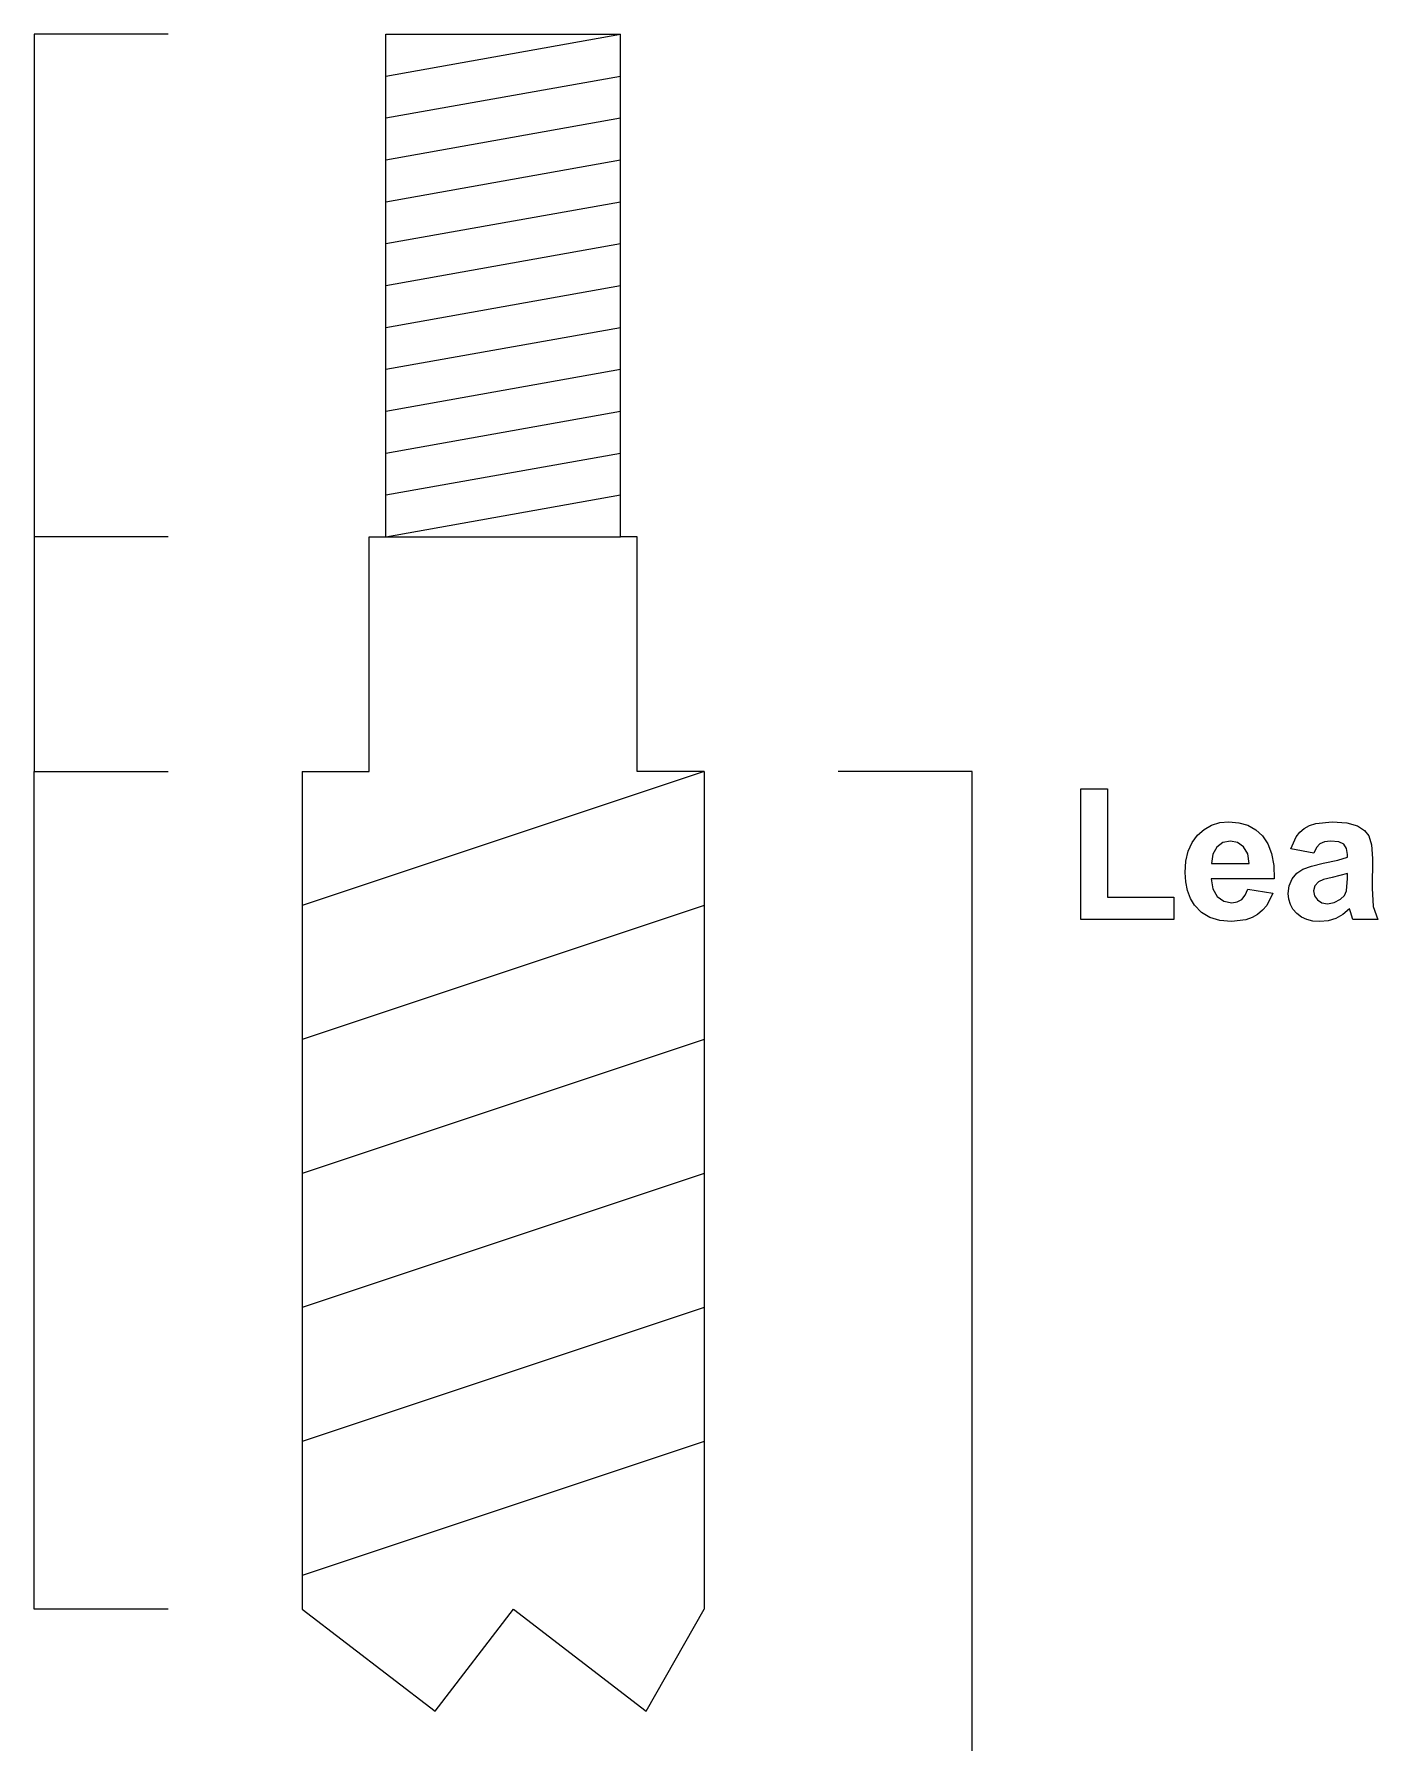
# Model space of a CAD drawing. Header units: metres. Extents: x -79 to 184, y 27 to 122.
# Drawn here: x 11 to 51.1, y 71 to 122 of the extents above; entities that cross this region are included whole.
import ezdxf

# ---------------------------------------------------------------- set-up
doc = ezdxf.new("R2010")
doc.units = ezdxf.units.M

msp = doc.modelspace()

# ---------------------------------------------------------------- linework, layer by layer
at = {"layer": 'Layer0'}
for p, q in [((15, 122), (11, 122)), ((11, 122), (11, 107)), ((21.5, 122), (28.5, 122)), ((21.5, 120.75), (28.5, 122)), ((21.5, 120.75), (21.5, 122)), ((28.5, 120.75), (28.5, 122)), ((21.5, 119.5), (28.5, 120.75)), ((21.5, 119.5), (21.5, 120.75)), ((28.5, 119.5), (28.5, 120.75)), ((21.5, 118.25), (28.5, 119.5)), ((21.5, 118.25), (21.5, 119.5)), ((28.5, 118.25), (28.5, 119.5)), ((21.5, 117), (21.5, 118.25)), ((21.5, 117), (28.5, 118.25)), ((28.5, 117), (28.5, 118.25)), ((21.5, 115.75), (28.5, 117)), ((21.5, 115.75), (21.5, 117)), ((28.5, 115.75), (28.5, 117)), ((21.5, 114.5), (28.5, 115.75)), ((21.5, 114.5), (21.5, 115.75)), ((28.5, 114.5), (28.5, 115.75)), ((21.5, 113.25), (21.5, 114.5)), ((21.5, 113.25), (28.5, 114.5)), ((28.5, 113.25), (28.5, 114.5)), ((21.5, 112), (28.5, 113.25)), ((21.5, 112), (21.5, 113.25)), ((28.5, 112), (28.5, 113.25)), ((21.5, 110.75), (21.5, 112)), ((21.5, 110.75), (28.5, 112)), ((28.5, 110.75), (28.5, 112)), ((21.5, 109.5), (21.5, 110.75)), ((21.5, 109.5), (28.5, 110.75)), ((28.5, 109.5), (28.5, 110.75)), ((21.5, 108.25), (28.5, 109.5)), ((21.5, 108.25), (21.5, 109.5)), ((28.5, 108.25), (28.5, 109.5)), ((21.5, 107), (21.5, 108.25)), ((21.5, 107), (28.5, 108.25)), ((28.5, 107), (28.5, 108.25)), ((15, 107), (11, 107)), ((11, 107), (11, 100)), ((21, 100), (21, 107)), ((21, 107), (21.5, 107)), ((21.5, 107), (28.5, 107)), ((29, 107), (28.5, 107)), ((29, 100), (29, 107)), ((11, 75), (11, 100)), ((11, 100), (15, 100)), ((31, 100), (19, 96)), ((19, 100), (21, 100)), ((19, 100), (19, 96)), ((31, 100), (29, 100)), ((31, 100), (31, 96)), ((39, 100), (35, 100)), ((39, 39.2), (39, 100)), ((19, 96), (19, 92)), ((31, 96), (19, 92)), ((31, 96), (31, 92)), ((19, 92), (19, 88)), ((31, 92), (19, 88)), ((31, 92), (31, 88)), ((19, 88), (19, 84)), ((31, 88), (19, 84)), ((31, 88), (31, 84)), ((19, 84), (19, 80)), ((31, 84), (19, 80)), ((31, 84), (31, 80)), ((19, 80), (19, 76)), ((31, 80), (19, 76)), ((31, 80), (31, 75)), ((19, 76), (19, 75)), ((15, 75), (11, 75)), ((19, 75), (22.966, 71.955)), ((22.966, 71.955), (25.304, 75)), ((25.304, 75), (29.27, 71.955)), ((29.27, 71.955), (31, 75))]:
    msp.add_line(p, q, dxfattribs=at)
at = {"layer": 'Leadscrew Travel'}
for p, q in [((42.249, 95.581, 0.02), (42.249, 99.482, 0.02)), ((42.249, 99.482, 0.02), (43.043, 99.482, 0.02)), ((43.043, 99.482, 0.02), (43.043, 96.243, 0.02)), ((46.148, 98.394, 0.02), (46.394, 98.469, 0.02)), ((46.394, 98.469, 0.02), (46.665, 98.494, 0.02)), ((46.665, 98.494, 0.02), (46.966, 98.468, 0.02)), ((46.966, 98.468, 0.02), (47.234, 98.389, 0.02)), ((49.069, 98.383, 0.02), (49.261, 98.445, 0.02)), ((49.261, 98.445, 0.02), (49.748, 98.494, 0.02)), ((49.748, 98.494, 0.02), (50.188, 98.464, 0.02)), ((50.188, 98.464, 0.02), (50.499, 98.375, 0.02)), ((45.567, 97.874, 0.02), (45.729, 98.093, 0.02)), ((45.729, 98.093, 0.02), (45.926, 98.269, 0.02)), ((45.926, 98.269, 0.02), (46.148, 98.394, 0.02)), ((46.711, 97.918, 0.02), (46.485, 97.873, 0.02)), ((46.924, 97.875, 0.02), (46.711, 97.918, 0.02)), ((47.234, 98.389, 0.02), (47.468, 98.258, 0.02)), ((47.468, 98.258, 0.02), (47.669, 98.074, 0.02)), ((47.669, 98.074, 0.02), (47.828, 97.837, 0.02)), ((48.514, 97.684, 0.02), (48.671, 98.044, 0.02)), ((48.671, 98.044, 0.02), (48.78, 98.183, 0.02)), ((48.78, 98.183, 0.02), (48.911, 98.296, 0.02)), ((48.911, 98.296, 0.02), (49.069, 98.383, 0.02)), ((49.694, 97.918, 0.02), (49.515, 97.898, 0.02)), ((49.944, 97.894, 0.02), (49.694, 97.918, 0.02)), ((50.499, 98.375, 0.02), (50.709, 98.239, 0.02)), ((50.709, 98.239, 0.02), (50.846, 98.072, 0.02)), ((50.846, 98.072, 0.02), (50.922, 97.811, 0.02)), ((45.382, 97.319, 0.02), (45.451, 97.615, 0.02)), ((45.451, 97.615, 0.02), (45.567, 97.874, 0.02)), ((46.183, 97.526, 0.02), (46.145, 97.25, 0.02)), ((46.303, 97.738, 0.02), (46.183, 97.526, 0.02)), ((46.485, 97.873, 0.02), (46.303, 97.738, 0.02)), ((47.102, 97.747, 0.02), (46.924, 97.875, 0.02)), ((47.225, 97.538, 0.02), (47.102, 97.747, 0.02)), ((47.271, 97.25, 0.02), (47.225, 97.538, 0.02)), ((47.828, 97.837, 0.02), (47.94, 97.543, 0.02)), ((47.94, 97.543, 0.02), (48.004, 97.193, 0.02)), ((49.198, 97.561, 0.02), (48.514, 97.684, 0.02)), ((49.278, 97.729, 0.02), (49.198, 97.561, 0.02)), ((49.38, 97.838, 0.02), (49.278, 97.729, 0.02)), ((49.515, 97.898, 0.02), (49.38, 97.838, 0.02)), ((49.921, 97.351, 0.02), (50.206, 97.44, 0.02)), ((50.099, 97.825, 0.02), (49.944, 97.894, 0.02)), ((50.18, 97.701, 0.02), (50.099, 97.825, 0.02)), ((50.206, 97.515, 0.02), (50.18, 97.701, 0.02)), ((50.206, 97.44, 0.02), (50.206, 97.515, 0.02)), ((50.922, 97.811, 0.02), (50.947, 97.397, 0.02)), ((45.359, 96.984, 0.02), (45.382, 97.319, 0.02)), ((45.376, 96.7, 0.02), (45.359, 96.984, 0.02)), ((46.145, 97.25, 0.02), (47.271, 97.25, 0.02)), ((48.004, 97.193, 0.02), (48.02, 96.788, 0.02)), ((48.551, 96.789, 0.02), (48.69, 96.956, 0.02)), ((48.69, 96.956, 0.02), (48.874, 97.079, 0.02)), ((48.874, 97.079, 0.02), (49.128, 97.173, 0.02)), ((49.128, 97.173, 0.02), (49.474, 97.255, 0.02)), ((49.474, 97.255, 0.02), (49.921, 97.351, 0.02)), ((50.206, 96.949, 0.02), (49.748, 96.834, 0.02)), ((50.206, 96.799, 0.02), (50.206, 96.949, 0.02)), ((50.947, 97.397, 0.02), (50.939, 96.517, 0.02)), ((45.429, 96.442, 0.02), (45.376, 96.7, 0.02)), ((45.517, 96.209, 0.02), (45.429, 96.442, 0.02)), ((48.02, 96.788, 0.02), (46.131, 96.788, 0.02)), ((46.131, 96.788, 0.02), (46.181, 96.49, 0.02)), ((46.181, 96.49, 0.02), (46.314, 96.266, 0.02)), ((47.152, 96.303, 0.02), (47.229, 96.488, 0.02)), ((47.229, 96.488, 0.02), (47.98, 96.362, 0.02)), ((48.436, 96.359, 0.02), (48.465, 96.587, 0.02)), ((48.465, 96.587, 0.02), (48.551, 96.789, 0.02)), ((49.227, 96.584, 0.02), (49.19, 96.437, 0.02)), ((49.19, 96.437, 0.02), (49.219, 96.289, 0.02)), ((49.337, 96.702, 0.02), (49.227, 96.584, 0.02)), ((49.488, 96.767, 0.02), (49.337, 96.702, 0.02)), ((49.748, 96.834, 0.02), (49.488, 96.767, 0.02)), ((50.111, 96.295, 0.02), (50.177, 96.431, 0.02)), ((50.177, 96.431, 0.02), (50.206, 96.799, 0.02)), ((50.939, 96.517, 0.02), (50.975, 95.963, 0.02)), ((43.043, 96.243, 0.02), (45.018, 96.243, 0.02)), ((45.018, 96.243, 0.02), (45.018, 95.581, 0.02)), ((45.64, 96.002, 0.02), (45.517, 96.209, 0.02)), ((45.843, 95.79, 0.02), (45.64, 96.002, 0.02)), ((46.314, 96.266, 0.02), (46.51, 96.126, 0.02)), ((46.51, 96.126, 0.02), (46.748, 96.08, 0.02)), ((46.748, 96.08, 0.02), (46.911, 96.104, 0.02)), ((46.911, 96.104, 0.02), (47.046, 96.176, 0.02)), ((47.046, 96.176, 0.02), (47.152, 96.303, 0.02)), ((47.793, 95.998, 0.02), (47.668, 95.853, 0.02)), ((47.98, 96.362, 0.02), (47.793, 95.998, 0.02)), ((48.452, 96.184, 0.02), (48.436, 96.359, 0.02)), ((48.499, 96.026, 0.02), (48.452, 96.184, 0.02)), ((48.578, 95.882, 0.02), (48.499, 96.026, 0.02)), ((48.689, 95.755, 0.02), (48.578, 95.882, 0.02)), ((49.219, 96.289, 0.02), (49.308, 96.163, 0.02)), ((49.308, 96.163, 0.02), (49.442, 96.076, 0.02)), ((49.442, 96.076, 0.02), (49.608, 96.048, 0.02)), ((49.608, 96.048, 0.02), (49.807, 96.081, 0.02)), ((49.807, 96.081, 0.02), (49.997, 96.182, 0.02)), ((49.997, 96.182, 0.02), (50.111, 96.295, 0.02)), ((50.265, 95.892, 0.02), (50.066, 95.728, 0.02)), ((50.292, 95.804, 0.02), (50.265, 95.892, 0.02)), ((50.975, 95.963, 0.02), (51.111, 95.581, 0.02)), ((45.018, 95.581, 0.02), (42.249, 95.581, 0.02)), ((46.094, 95.638, 0.02), (45.843, 95.79, 0.02)), ((46.393, 95.547, 0.02), (46.094, 95.638, 0.02)), ((46.74, 95.516, 0.02), (46.393, 95.547, 0.02)), ((47.171, 95.57, 0.02), (46.74, 95.516, 0.02)), ((47.356, 95.638, 0.02), (47.171, 95.57, 0.02)), ((47.522, 95.732, 0.02), (47.356, 95.638, 0.02)), ((47.668, 95.853, 0.02), (47.522, 95.732, 0.02)), ((48.828, 95.651, 0.02), (48.689, 95.755, 0.02)), ((48.989, 95.576, 0.02), (48.828, 95.651, 0.02)), ((49.174, 95.531, 0.02), (48.989, 95.576, 0.02)), ((49.383, 95.516, 0.02), (49.174, 95.531, 0.02)), ((49.625, 95.54, 0.02), (49.383, 95.516, 0.02)), ((49.852, 95.61, 0.02), (49.625, 95.54, 0.02)), ((50.066, 95.728, 0.02), (49.852, 95.61, 0.02)), ((50.365, 95.581, 0.02), (50.292, 95.804, 0.02)), ((51.111, 95.581, 0.02), (50.365, 95.581, 0.02))]:
    msp.add_line(p, q, dxfattribs=at)

doc.saveas('drawing.dxf')
